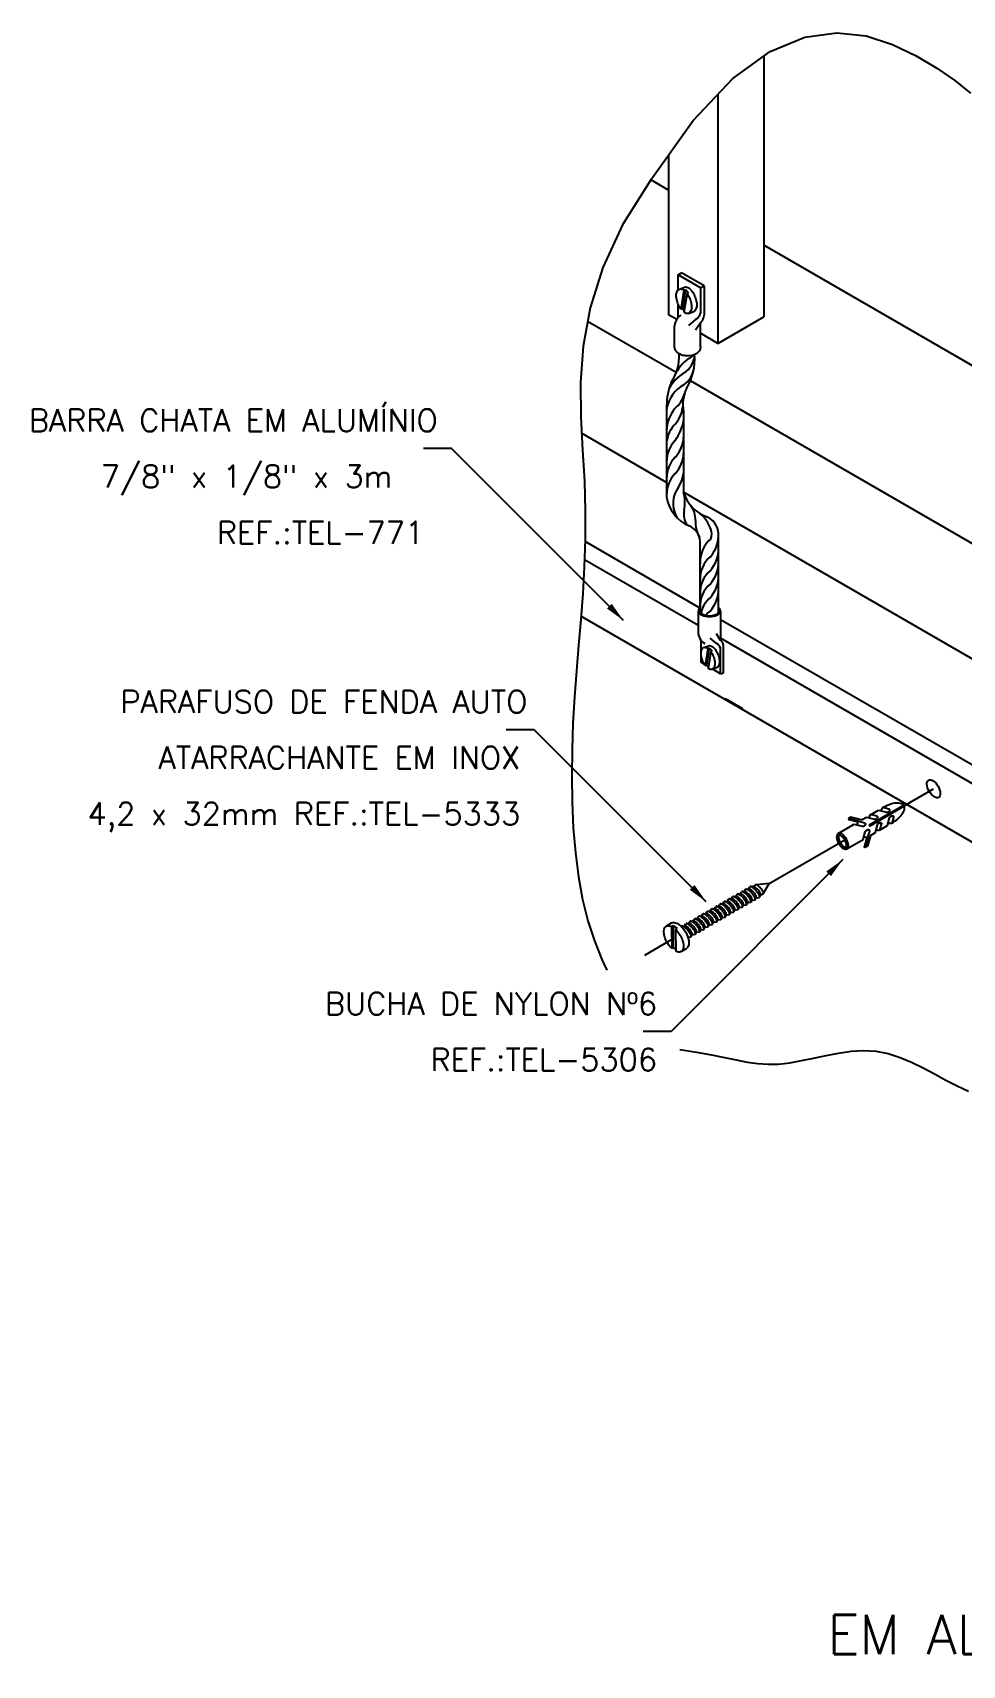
# Model space of a CAD drawing. Header units: millimetres. Extents: x -6154 to -6131.7, y -4429.1 to -4414.6.
# Drawn here: x -6153.97 to -6145.66, y -4429.13 to -4414.55 of the extents above; entities that cross this region are included whole.
import ezdxf
from ezdxf.enums import TextEntityAlignment as Align

# ---------------------------------------------------------------- set-up
doc = ezdxf.new("R2010")
doc.units = ezdxf.units.MM
doc.header["$LTSCALE"] = 10
doc.linetypes.add('DASHDOT', pattern=[1, 0.5, -0.25, 0, -0.25])
doc.layers.add('Termotécnica', color=7, linetype='Continuous')
doc.styles.add('r140', font='romans.shx')
doc.styles.add('r80', font='romans.shx')

msp = doc.modelspace()

# ---------------------------------------------------------------- linework, layer by layer
at = {"layer": 'Termotécnica', "color": 2}
for p, q in [((-6147.437, -4414.759), (-6147.437, -4417.088)), ((-6147.847, -4415.101), (-6147.847, -4417.325)), ((-6148.288, -4415.643), (-6148.288, -4417.07)), ((-6148.288, -4415.958), (-6148.447, -4415.866)), ((-6143.586, -4418.672), (-6147.437, -4416.449)), ((-6148.192, -4416.84), (-6148.146, -4416.822)), ((-6148.151, -4416.85), (-6148.179, -4417.019)), ((-6148.138, -4416.845), (-6148.165, -4417.014)), ((-6148.151, -4416.85), (-6148.138, -4416.845)), ((-6148.123, -4416.878), (-6148.151, -4417.047)), ((-6148.138, -4416.845), (-6148.11, -4416.873)), ((-6148.123, -4416.878), (-6148.11, -4416.873)), ((-6148.215, -4417.112), (-6148.288, -4417.07)), ((-6148.179, -4417.019), (-6148.165, -4417.014)), ((-6148.165, -4417.014), (-6148.148, -4417.031)), ((-6148.11, -4417.057), (-6148.063, -4417.039)), ((-6147.847, -4417.325), (-6147.437, -4417.088)), ((-6148.221, -4417.586), (-6149.011, -4417.13)), ((-6148.235, -4417.358), (-6148.235, -4417.168)), ((-6148.002, -4417.355), (-6148.002, -4417.148)), ((-6147.847, -4417.325), (-6148.002, -4417.235)), ((-6143.519, -4420.301), (-6148.093, -4417.66)), ((-6148.306, -4417.881), (-6148.306, -4418.694)), ((-6148.154, -4417.933), (-6148.154, -4418.654)), ((-6148.306, -4418.566), (-6149.065, -4418.128)), ((-6150.227, -4418.263), (-6150.477, -4418.263)), ((-6148.691, -4419.799), (-6150.227, -4418.263)), ((-6143.604, -4421.281), (-6148.154, -4418.654)), ((-6148.011, -4419.685), (-6149.034, -4419.095)), ((-6148.005, -4419.725), (-6148.005, -4419.094)), ((-6147.842, -4419.725), (-6147.842, -4419.054)), ((-6148.026, -4419.841), (-6149.039, -4419.257)), ((-6148.023, -4419.715), (-6148.023, -4419.899)), ((-6147.824, -4419.715), (-6147.824, -4419.976)), ((-6145.054, -4422.081), (-6149.073, -4419.76)), ((-6145.054, -4421.392), (-6147.824, -4419.793)), ((-6147.974, -4420.04), (-6147.932, -4420.024)), ((-6145.054, -4421.558), (-6147.824, -4419.958)), ((-6147.937, -4420.049), (-6147.961, -4420.201)), ((-6147.925, -4420.044), (-6147.949, -4420.197)), ((-6147.937, -4420.049), (-6147.925, -4420.044)), ((-6147.912, -4420.074), (-6147.936, -4420.227)), ((-6147.925, -4420.044), (-6147.9, -4420.07)), ((-6147.912, -4420.074), (-6147.9, -4420.07)), ((-6147.961, -4420.201), (-6147.949, -4420.197)), ((-6147.949, -4420.197), (-6147.934, -4420.212)), ((-6147.899, -4420.235), (-6147.858, -4420.22)), ((-6147.823, -4420.275), (-6147.797, -4420.268)), ((-6147.624, -4420.589), (-6147.779, -4420.499)), ((-6149.488, -4420.775), (-6149.738, -4420.775)), ((-6147.952, -4422.31), (-6149.488, -4420.775)), ((-6146.189, -4421.451), (-6146.496, -4421.628)), ((-6146.185, -4421.458), (-6146.492, -4421.635)), ((-6146.364, -4421.47), (-6146.32, -4421.482)), ((-6146.774, -4421.702), (-6146.629, -4421.618)), ((-6146.66, -4421.554), (-6146.682, -4421.567)), ((-6146.58, -4421.594), (-6146.682, -4421.567)), ((-6146.596, -4421.599), (-6146.673, -4421.578)), ((-6146.564, -4421.58), (-6146.66, -4421.554)), ((-6146.629, -4421.618), (-6146.56, -4421.636)), ((-6146.58, -4421.594), (-6146.535, -4421.606)), ((-6146.564, -4421.58), (-6146.52, -4421.555)), ((-6146.52, -4421.555), (-6146.45, -4421.574)), ((-6146.492, -4421.635), (-6146.496, -4421.628)), ((-6146.485, -4421.534), (-6146.413, -4421.493)), ((-6146.472, -4421.532), (-6146.428, -4421.544)), ((-6146.441, -4421.693), (-6146.422, -4421.623)), ((-6146.413, -4421.493), (-6146.343, -4421.512)), ((-6146.405, -4421.672), (-6146.333, -4421.631)), ((-6146.397, -4421.663), (-6146.385, -4421.618)), ((-6146.333, -4421.631), (-6146.314, -4421.561)), ((-6146.289, -4421.6), (-6146.277, -4421.556)), ((-6146.695, -4421.839), (-6146.549, -4421.755)), ((-6146.549, -4421.755), (-6146.531, -4421.687)), ((-6146.517, -4421.736), (-6146.537, -4421.814)), ((-6146.504, -4421.725), (-6146.532, -4421.827)), ((-6146.484, -4421.718), (-6146.51, -4421.815)), ((-6146.504, -4421.725), (-6146.492, -4421.68)), ((-6146.484, -4421.718), (-6146.441, -4421.693)), ((-6146.51, -4421.815), (-6146.532, -4421.827)), ((-6146.731, -4421.934), (-6148.266, -4423.47)), ((-6147.631, -4422.219), (-6147.613, -4422.219)), ((-6147.613, -4422.219), (-6147.6, -4422.199)), ((-6147.593, -4422.197), (-6147.574, -4422.197)), ((-6147.574, -4422.197), (-6147.561, -4422.177)), ((-6147.535, -4422.174), (-6147.553, -4422.176)), ((-6147.528, -4422.174), (-6147.514, -4422.159)), ((-6147.389, -4422.148), (-6147.503, -4422.16)), ((-6147.44, -4422.234), (-6147.389, -4422.148)), ((-6147.88, -4422.373), (-6147.867, -4422.353)), ((-6147.86, -4422.352), (-6147.842, -4422.351)), ((-6147.842, -4422.351), (-6147.829, -4422.331)), ((-6147.822, -4422.33), (-6147.803, -4422.329)), ((-6147.803, -4422.329), (-6147.791, -4422.309)), ((-6147.784, -4422.308), (-6147.765, -4422.307)), ((-6147.765, -4422.307), (-6147.752, -4422.287)), ((-6147.746, -4422.286), (-6147.727, -4422.285)), ((-6147.727, -4422.285), (-6147.714, -4422.265)), ((-6147.708, -4422.264), (-6147.689, -4422.263)), ((-6147.689, -4422.263), (-6147.676, -4422.243)), ((-6147.669, -4422.241), (-6147.651, -4422.241)), ((-6147.666, -4422.376), (-6147.658, -4422.362)), ((-6147.658, -4422.362), (-6147.63, -4422.359)), ((-6147.651, -4422.241), (-6147.638, -4422.221)), ((-6147.627, -4422.354), (-6147.62, -4422.34)), ((-6147.62, -4422.34), (-6147.591, -4422.337)), ((-6147.589, -4422.332), (-6147.581, -4422.318)), ((-6147.581, -4422.318), (-6147.553, -4422.315)), ((-6147.551, -4422.31), (-6147.543, -4422.296)), ((-6147.543, -4422.296), (-6147.515, -4422.293)), ((-6147.513, -4422.288), (-6147.505, -4422.274)), ((-6147.505, -4422.274), (-6147.477, -4422.271)), ((-6147.475, -4422.267), (-6147.466, -4422.251)), ((-6147.464, -4422.248), (-6147.442, -4422.239)), ((-6148.309, -4422.529), (-6148.261, -4422.5)), ((-6148.147, -4422.528), (-6148.134, -4422.507)), ((-6148.128, -4422.506), (-6148.109, -4422.506)), ((-6148.109, -4422.506), (-6148.096, -4422.485)), ((-6148.089, -4422.484), (-6148.071, -4422.484)), ((-6148.071, -4422.484), (-6148.058, -4422.463)), ((-6148.051, -4422.462), (-6148.033, -4422.462)), ((-6148.033, -4422.462), (-6148.02, -4422.441)), ((-6148.013, -4422.44), (-6147.994, -4422.439)), ((-6147.994, -4422.439), (-6147.981, -4422.419)), ((-6147.975, -4422.418), (-6147.956, -4422.417)), ((-6147.956, -4422.417), (-6147.943, -4422.397)), ((-6147.937, -4422.396), (-6147.918, -4422.395)), ((-6147.918, -4422.395), (-6147.905, -4422.375)), ((-6147.898, -4422.374), (-6147.88, -4422.373)), ((-6147.895, -4422.509), (-6147.887, -4422.494)), ((-6147.887, -4422.494), (-6147.859, -4422.491)), ((-6147.857, -4422.487), (-6147.849, -4422.472)), ((-6147.849, -4422.472), (-6147.82, -4422.469)), ((-6147.818, -4422.465), (-6147.811, -4422.45)), ((-6147.811, -4422.45), (-6147.782, -4422.447)), ((-6147.78, -4422.442), (-6147.772, -4422.428)), ((-6147.772, -4422.428), (-6147.744, -4422.425)), ((-6147.742, -4422.42), (-6147.734, -4422.406)), ((-6147.734, -4422.406), (-6147.706, -4422.403)), ((-6147.704, -4422.398), (-6147.696, -4422.384)), ((-6147.696, -4422.384), (-6147.668, -4422.381)), ((-6148.262, -4422.532), (-6148.248, -4422.523)), ((-6148.262, -4422.532), (-6148.26, -4422.727)), ((-6148.248, -4422.523), (-6148.211, -4422.55)), ((-6148.248, -4422.523), (-6148.246, -4422.719)), ((-6148.225, -4422.558), (-6148.211, -4422.55)), ((-6148.225, -4422.558), (-6148.223, -4422.753)), ((-6148.166, -4422.528), (-6148.147, -4422.528)), ((-6148.116, -4422.627), (-6148.088, -4422.623)), ((-6148.086, -4422.619), (-6148.078, -4422.605)), ((-6148.078, -4422.605), (-6148.05, -4422.601)), ((-6148.047, -4422.597), (-6148.04, -4422.583)), ((-6148.04, -4422.583), (-6148.011, -4422.579)), ((-6148.009, -4422.575), (-6148.001, -4422.561)), ((-6148.001, -4422.561), (-6147.973, -4422.557)), ((-6147.971, -4422.553), (-6147.963, -4422.538)), ((-6147.963, -4422.538), (-6147.935, -4422.535)), ((-6147.933, -4422.531), (-6147.925, -4422.516)), ((-6147.925, -4422.516), (-6147.897, -4422.513)), ((-6148.26, -4422.727), (-6148.246, -4422.719)), ((-6148.246, -4422.719), (-6148.223, -4422.735)), ((-6148.176, -4422.756), (-6148.127, -4422.728)), ((-6148.266, -4423.47), (-6148.516, -4423.47))]:
    msp.add_line(p, q, dxfattribs=at)
at = {"layer": 'Termotécnica', "color": 2, "ltscale": 1.6}
for p, q in [((-6148.204, -4416.712), (-6148.173, -4416.694)), ((-6148.204, -4416.848), (-6148.204, -4416.712)), ((-6148.002, -4416.829), (-6148.204, -4416.712)), ((-6147.971, -4416.811), (-6148.173, -4416.694)), ((-6148.002, -4416.829), (-6147.971, -4416.811)), ((-6147.971, -4416.811), (-6147.971, -4417.074)), ((-6148.204, -4417.098), (-6148.204, -4416.971)), ((-6148.002, -4416.829), (-6148.002, -4417.056)), ((-6148.049, -4417.112), (-6148.11, -4417.166)), ((-6148.001, -4417.14), (-6148.047, -4417.208)), ((-6147.996, -4420.175), (-6147.996, -4419.98)), ((-6147.863, -4420.002), (-6147.916, -4419.956)), ((-6147.823, -4419.978), (-6147.861, -4419.919)), ((-6147.97, -4420.19), (-6147.996, -4420.175)), ((-6147.823, -4420.275), (-6147.823, -4420.05)), ((-6147.797, -4420.268), (-6147.797, -4420.035)), ((-6147.823, -4420.275), (-6147.899, -4420.231))]:
    msp.add_line(p, q, dxfattribs=at)
at = {"layer": 'Termotécnica', "color": 1, "linetype": 'DASHDOT', "ltscale": 2}
for p, q in [((-6146.494, -4421.632), (-6145.921, -4421.301)), ((-6147.389, -4422.148), (-6146.714, -4421.759)), ((-6148.499, -4422.786), (-6148.24, -4422.637))]:
    msp.add_line(p, q, dxfattribs=at)
at = {"layer": 'Termotécnica', "color": 1}
for points in [[(-6148.447, -4415.866), (-6148.07, -4415.336), (-6147.715, -4414.961), (-6147.382, -4414.72), (-6147.072, -4414.59), (-6146.786, -4414.551), (-6146.524, -4414.58), (-6146.287, -4414.656), (-6146.076, -4414.758), (-6145.891, -4414.867), (-6145.73, -4414.979), (-6145.59, -4415.092)], [(-6148.447, -4415.866), (-6148.699, -4416.267), (-6148.876, -4416.647), (-6148.989, -4417.008), (-6149.051, -4417.35), (-6149.075, -4417.675), (-6149.073, -4417.984), (-6149.057, -4418.277), (-6149.04, -4418.556), (-6149.032, -4418.821), (-6149.033, -4419.075), (-6149.041, -4419.32), (-6149.055, -4419.558), (-6149.073, -4419.79), (-6149.092, -4420.02), (-6149.111, -4420.25), (-6149.128, -4420.481), (-6149.142, -4420.716), (-6149.15, -4420.952), (-6149.153, -4421.188), (-6149.15, -4421.422), (-6149.14, -4421.651), (-6149.121, -4421.873), (-6149.093, -4422.087), (-6149.056, -4422.29), (-6149.008, -4422.481), (-6148.951, -4422.659), (-6148.885, -4422.826), (-6148.841, -4422.92)], [(-6148.188, -4423.631), (-6148.038, -4423.653), (-6147.905, -4423.677), (-6147.788, -4423.701), (-6147.683, -4423.723), (-6147.585, -4423.742), (-6147.492, -4423.755), (-6147.4, -4423.762), (-6147.306, -4423.76), (-6147.206, -4423.748), (-6147.101, -4423.729), (-6146.993, -4423.706), (-6146.882, -4423.682), (-6146.77, -4423.661), (-6146.657, -4423.645), (-6146.545, -4423.639), (-6146.434, -4423.645), (-6146.327, -4423.666), (-6146.221, -4423.7), (-6146.118, -4423.743), (-6146.015, -4423.793), (-6145.914, -4423.847), (-6145.812, -4423.902), (-6145.711, -4423.955), (-6145.608, -4424.003)]]:
    msp.add_lwpolyline(points, dxfattribs=at)
at = {"layer": 'Termotécnica', "color": 2}
for points in [[(-6148.146, -4416.822, -0.174705), (-6148.125, -4416.822, -0.104203), (-6148.096, -4416.84, -0.064948), (-6148.072, -4416.868, -0.051099), (-6148.051, -4416.91, -0.051099), (-6148.038, -4416.956, -0.064948), (-6148.037, -4416.993, -0.104203), (-6148.048, -4417.026, -0.174705), (-6148.063, -4417.039, -0.174705)], [(-6148.179, -4417.019, -0.016409), (-6148.184, -4417.011, -0.051099), (-6148.205, -4416.969, -0.051099), (-6148.217, -4416.924, -0.064948), (-6148.219, -4416.886, -0.104203), (-6148.208, -4416.854, -0.174705), (-6148.192, -4416.84, -0.174705), (-6148.171, -4416.84, -0.06738), (-6148.151, -4416.85, -0.064948)], [(-6148.123, -4416.878, -0.016409), (-6148.118, -4416.886, -0.051099), (-6148.097, -4416.928, -0.051099), (-6148.085, -4416.973, -0.064948), (-6148.083, -4417.011, -0.104203), (-6148.094, -4417.043, -0.174705), (-6148.11, -4417.057, -0.174705)], [(-6148.11, -4417.057, -0.174705), (-6148.131, -4417.057, -0.06738), (-6148.151, -4417.047, -0.064948)], [(-6147.932, -4420.024, -0.174705), (-6147.913, -4420.024, -0.104203), (-6147.887, -4420.04, -0.064948), (-6147.865, -4420.066, -0.051099), (-6147.846, -4420.103, -0.051099), (-6147.835, -4420.144, -0.064948), (-6147.834, -4420.178, -0.104203), (-6147.843, -4420.207, -0.174705), (-6147.858, -4420.22, -0.174705)], [(-6147.961, -4420.201, -0.016409), (-6147.966, -4420.194, -0.051099), (-6147.985, -4420.157, -0.051099), (-6147.996, -4420.116, -0.064948), (-6147.997, -4420.082, -0.104203), (-6147.988, -4420.053, -0.174705), (-6147.974, -4420.04, -0.174705), (-6147.955, -4420.04, -0.06738), (-6147.937, -4420.049, -0.064948)], [(-6147.912, -4420.074, -0.016409), (-6147.907, -4420.081, -0.051099), (-6147.888, -4420.119, -0.051099), (-6147.877, -4420.16, -0.064948), (-6147.876, -4420.194, -0.104203), (-6147.885, -4420.223, -0.174705), (-6147.899, -4420.235, -0.174705)], [(-6147.899, -4420.235, -0.174705), (-6147.918, -4420.236, -0.06738), (-6147.936, -4420.227, -0.064948)], [(-6146.377, -4421.472, 0.174705), (-6146.386, -4421.483, 0.074458), (-6146.39, -4421.5, 0.064948)], [(-6146.189, -4421.451, 0.153617), (-6146.209, -4421.436, 0.102796), (-6146.258, -4421.43, 0.062165), (-6146.31, -4421.441, 0.048405), (-6146.373, -4421.47, 0.005298), (-6146.379, -4421.474, 0.062165)], [(-6146.363, -4421.47, 0.174705), (-6146.377, -4421.472, 0.174705)], [(-6146.364, -4421.47, 0.021127), (-6146.366, -4421.469, 0.170198)], [(-6146.299, -4421.611, 0.005298), (-6146.293, -4421.608, 0.048405), (-6146.237, -4421.568, 0.062165), (-6146.202, -4421.528, 0.102796), (-6146.182, -4421.483, 0.153617), (-6146.185, -4421.458, 0.181773)], [(-6146.596, -4421.599, 0.122515), (-6146.601, -4421.607, 0.074458), (-6146.605, -4421.624, 0.064948)], [(-6146.485, -4421.534, 0.174705), (-6146.494, -4421.545, 0.074458), (-6146.497, -4421.562, 0.064948)], [(-6146.47, -4421.532, 0.174705), (-6146.485, -4421.534, 0.174705)], [(-6146.472, -4421.532, 0.021127), (-6146.473, -4421.532, 0.170198)], [(-6146.297, -4421.61, -0.174705), (-6146.312, -4421.613, -0.074458), (-6146.328, -4421.607, -0.064948)], [(-6146.289, -4421.602, -0.138405), (-6146.297, -4421.61, -0.174705)], [(-6146.289, -4421.6, -0.021127), (-6146.289, -4421.602, -0.170198)], [(-6146.517, -4421.736, -0.122515), (-6146.527, -4421.737, -0.074458), (-6146.543, -4421.732, -0.064948)], [(-6146.405, -4421.672, -0.174705), (-6146.419, -4421.675, -0.074458), (-6146.435, -4421.669, -0.064948)], [(-6146.396, -4421.661, -0.174705), (-6146.405, -4421.672, -0.174705)], [(-6146.397, -4421.663, -0.021127), (-6146.397, -4421.664, -0.170198)], [(-6148.261, -4422.5, -0.174705), (-6148.237, -4422.496, -0.104203), (-6148.201, -4422.51, -0.064948), (-6148.169, -4422.537, -0.051099), (-6148.137, -4422.58, -0.051099), (-6148.115, -4422.629, -0.064948), (-6148.106, -4422.671, -0.104203), (-6148.112, -4422.71, -0.174705), (-6148.127, -4422.728, -0.174705)], [(-6148.26, -4422.727, -0.016409), (-6148.268, -4422.719, -0.051099), (-6148.299, -4422.676, -0.051099), (-6148.322, -4422.627, -0.064948), (-6148.33, -4422.586, -0.104203), (-6148.325, -4422.547, -0.174705), (-6148.309, -4422.529, -0.174705), (-6148.286, -4422.524, -0.06738), (-6148.262, -4422.532, -0.064948)], [(-6148.225, -4422.558, -0.016409), (-6148.217, -4422.566, -0.051099), (-6148.186, -4422.609, -0.051099), (-6148.163, -4422.658, -0.064948), (-6148.155, -4422.699, -0.104203), (-6148.16, -4422.738, -0.174705), (-6148.176, -4422.756, -0.174705)], [(-6148.176, -4422.756, -0.174705), (-6148.199, -4422.761, -0.06738), (-6148.223, -4422.753, -0.064948)]]:
    msp.add_lwpolyline(points, format="xyb", dxfattribs=at)
for points in [[(-6146.345, -4421.512), (-6146.343, -4421.512), (-6146.342, -4421.512), (-6146.34, -4421.512), (-6146.339, -4421.512), (-6146.338, -4421.512), (-6146.336, -4421.512), (-6146.336, -4421.512), (-6146.335, -4421.512), (-6146.334, -4421.512), (-6146.333, -4421.511), (-6146.332, -4421.511), (-6146.332, -4421.511), (-6146.331, -4421.511), (-6146.331, -4421.511), (-6146.33, -4421.511), (-6146.329, -4421.51), (-6146.329, -4421.51), (-6146.328, -4421.51), (-6146.328, -4421.51), (-6146.327, -4421.509), (-6146.326, -4421.509), (-6146.326, -4421.509), (-6146.325, -4421.508), (-6146.324, -4421.508), (-6146.324, -4421.508), (-6146.323, -4421.507), (-6146.323, -4421.507), (-6146.322, -4421.506), (-6146.321, -4421.506), (-6146.321, -4421.505), (-6146.32, -4421.505), (-6146.32, -4421.504), (-6146.319, -4421.504), (-6146.318, -4421.504), (-6146.318, -4421.503), (-6146.317, -4421.503), (-6146.317, -4421.502), (-6146.316, -4421.502), (-6146.316, -4421.501), (-6146.315, -4421.501), (-6146.315, -4421.5), (-6146.315, -4421.5), (-6146.314, -4421.499), (-6146.314, -4421.499), (-6146.314, -4421.498), (-6146.313, -4421.498), (-6146.313, -4421.497), (-6146.313, -4421.497), (-6146.313, -4421.496), (-6146.312, -4421.496), (-6146.312, -4421.496), (-6146.312, -4421.495), (-6146.312, -4421.495), (-6146.312, -4421.494), (-6146.312, -4421.494), (-6146.312, -4421.493), (-6146.312, -4421.493), (-6146.312, -4421.492), (-6146.313, -4421.492), (-6146.313, -4421.492), (-6146.313, -4421.491), (-6146.313, -4421.491), (-6146.313, -4421.49), (-6146.314, -4421.489), (-6146.314, -4421.489), (-6146.314, -4421.488), (-6146.315, -4421.487), (-6146.315, -4421.486), (-6146.316, -4421.485), (-6146.317, -4421.484), (-6146.318, -4421.483), (-6146.32, -4421.482)], [(-6146.682, -4421.567), (-6146.682, -4421.571), (-6146.678, -4421.575), (-6146.673, -4421.578)], [(-6146.56, -4421.636), (-6146.559, -4421.636), (-6146.557, -4421.636), (-6146.555, -4421.636), (-6146.554, -4421.636), (-6146.553, -4421.636), (-6146.552, -4421.636), (-6146.551, -4421.636), (-6146.55, -4421.636), (-6146.549, -4421.636), (-6146.548, -4421.636), (-6146.548, -4421.636), (-6146.547, -4421.635), (-6146.546, -4421.635), (-6146.546, -4421.635), (-6146.545, -4421.635), (-6146.545, -4421.635), (-6146.544, -4421.634), (-6146.543, -4421.634), (-6146.543, -4421.634), (-6146.542, -4421.634), (-6146.542, -4421.633), (-6146.541, -4421.633), (-6146.54, -4421.633), (-6146.54, -4421.632), (-6146.539, -4421.632), (-6146.538, -4421.631), (-6146.538, -4421.631), (-6146.537, -4421.631), (-6146.536, -4421.63), (-6146.536, -4421.63), (-6146.535, -4421.629), (-6146.535, -4421.629), (-6146.534, -4421.628), (-6146.534, -4421.628), (-6146.533, -4421.627), (-6146.533, -4421.627), (-6146.532, -4421.626), (-6146.532, -4421.626), (-6146.531, -4421.626), (-6146.531, -4421.625), (-6146.53, -4421.625), (-6146.53, -4421.624), (-6146.529, -4421.624), (-6146.529, -4421.623), (-6146.529, -4421.623), (-6146.528, -4421.622), (-6146.528, -4421.622), (-6146.528, -4421.621), (-6146.528, -4421.621), (-6146.528, -4421.62), (-6146.528, -4421.62), (-6146.527, -4421.619), (-6146.527, -4421.619), (-6146.527, -4421.618), (-6146.527, -4421.618), (-6146.527, -4421.618), (-6146.528, -4421.617), (-6146.528, -4421.617), (-6146.528, -4421.616), (-6146.528, -4421.616), (-6146.528, -4421.615), (-6146.528, -4421.615), (-6146.528, -4421.614), (-6146.529, -4421.614), (-6146.529, -4421.613), (-6146.529, -4421.612), (-6146.53, -4421.611), (-6146.531, -4421.61), (-6146.531, -4421.61), (-6146.532, -4421.608), (-6146.534, -4421.607), (-6146.535, -4421.606)], [(-6146.453, -4421.574), (-6146.451, -4421.574), (-6146.449, -4421.574), (-6146.448, -4421.574), (-6146.446, -4421.574), (-6146.445, -4421.574), (-6146.444, -4421.574), (-6146.443, -4421.574), (-6146.442, -4421.574), (-6146.441, -4421.574), (-6146.441, -4421.574), (-6146.44, -4421.573), (-6146.439, -4421.573), (-6146.439, -4421.573), (-6146.438, -4421.573), (-6146.438, -4421.573), (-6146.437, -4421.573), (-6146.436, -4421.572), (-6146.436, -4421.572), (-6146.435, -4421.572), (-6146.435, -4421.572), (-6146.434, -4421.571), (-6146.433, -4421.571), (-6146.433, -4421.571), (-6146.432, -4421.57), (-6146.431, -4421.57), (-6146.431, -4421.569), (-6146.43, -4421.569), (-6146.43, -4421.568), (-6146.429, -4421.568), (-6146.428, -4421.568), (-6146.428, -4421.567), (-6146.427, -4421.567), (-6146.427, -4421.566), (-6146.426, -4421.566), (-6146.425, -4421.565), (-6146.425, -4421.565), (-6146.424, -4421.564), (-6146.424, -4421.564), (-6146.423, -4421.563), (-6146.423, -4421.563), (-6146.423, -4421.562), (-6146.422, -4421.562), (-6146.422, -4421.561), (-6146.421, -4421.561), (-6146.421, -4421.561), (-6146.421, -4421.56), (-6146.421, -4421.56), (-6146.42, -4421.559), (-6146.42, -4421.559), (-6146.42, -4421.558), (-6146.42, -4421.558), (-6146.42, -4421.557), (-6146.42, -4421.557), (-6146.42, -4421.556), (-6146.42, -4421.556), (-6146.42, -4421.555), (-6146.42, -4421.555), (-6146.42, -4421.555), (-6146.42, -4421.554), (-6146.42, -4421.554), (-6146.42, -4421.553), (-6146.421, -4421.553), (-6146.421, -4421.552), (-6146.421, -4421.552), (-6146.421, -4421.551), (-6146.422, -4421.55), (-6146.422, -4421.549), (-6146.423, -4421.548), (-6146.424, -4421.547), (-6146.425, -4421.546), (-6146.426, -4421.545), (-6146.428, -4421.544)], [(-6146.423, -4421.625), (-6146.422, -4421.623), (-6146.422, -4421.622), (-6146.421, -4421.62), (-6146.42, -4421.619), (-6146.42, -4421.618), (-6146.419, -4421.617), (-6146.418, -4421.617), (-6146.418, -4421.616), (-6146.417, -4421.615), (-6146.417, -4421.615), (-6146.416, -4421.614), (-6146.416, -4421.614), (-6146.416, -4421.613), (-6146.415, -4421.613), (-6146.415, -4421.612), (-6146.414, -4421.612), (-6146.414, -4421.612), (-6146.413, -4421.611), (-6146.413, -4421.611), (-6146.412, -4421.61), (-6146.412, -4421.61), (-6146.411, -4421.61), (-6146.41, -4421.609), (-6146.41, -4421.609), (-6146.409, -4421.608), (-6146.408, -4421.608), (-6146.408, -4421.608), (-6146.407, -4421.608), (-6146.406, -4421.607), (-6146.406, -4421.607), (-6146.405, -4421.607), (-6146.404, -4421.606), (-6146.403, -4421.606), (-6146.403, -4421.606), (-6146.402, -4421.606), (-6146.401, -4421.605), (-6146.401, -4421.605), (-6146.4, -4421.605), (-6146.4, -4421.605), (-6146.399, -4421.605), (-6146.398, -4421.605), (-6146.398, -4421.604), (-6146.397, -4421.604), (-6146.396, -4421.604), (-6146.396, -4421.604), (-6146.395, -4421.604), (-6146.395, -4421.604), (-6146.394, -4421.604), (-6146.394, -4421.604), (-6146.393, -4421.604), (-6146.393, -4421.605), (-6146.392, -4421.605), (-6146.392, -4421.605), (-6146.392, -4421.605), (-6146.391, -4421.605), (-6146.391, -4421.606), (-6146.39, -4421.606), (-6146.39, -4421.606), (-6146.39, -4421.607), (-6146.39, -4421.607), (-6146.389, -4421.607), (-6146.389, -4421.608), (-6146.388, -4421.608), (-6146.388, -4421.609), (-6146.388, -4421.609), (-6146.387, -4421.61), (-6146.387, -4421.611), (-6146.386, -4421.612), (-6146.386, -4421.613), (-6146.385, -4421.615), (-6146.385, -4421.616), (-6146.385, -4421.618)], [(-6146.316, -4421.563), (-6146.315, -4421.561), (-6146.314, -4421.56), (-6146.313, -4421.558), (-6146.313, -4421.557), (-6146.312, -4421.556), (-6146.311, -4421.555), (-6146.311, -4421.554), (-6146.31, -4421.554), (-6146.31, -4421.553), (-6146.309, -4421.553), (-6146.309, -4421.552), (-6146.308, -4421.552), (-6146.308, -4421.551), (-6146.308, -4421.551), (-6146.307, -4421.55), (-6146.307, -4421.55), (-6146.306, -4421.549), (-6146.306, -4421.549), (-6146.305, -4421.549), (-6146.305, -4421.548), (-6146.304, -4421.548), (-6146.303, -4421.547), (-6146.303, -4421.547), (-6146.302, -4421.547), (-6146.301, -4421.546), (-6146.301, -4421.546), (-6146.3, -4421.546), (-6146.299, -4421.545), (-6146.299, -4421.545), (-6146.298, -4421.545), (-6146.297, -4421.545), (-6146.297, -4421.544), (-6146.296, -4421.544), (-6146.295, -4421.544), (-6146.295, -4421.544), (-6146.294, -4421.543), (-6146.293, -4421.543), (-6146.293, -4421.543), (-6146.292, -4421.543), (-6146.291, -4421.543), (-6146.291, -4421.542), (-6146.29, -4421.542), (-6146.289, -4421.542), (-6146.289, -4421.542), (-6146.288, -4421.542), (-6146.288, -4421.542), (-6146.287, -4421.542), (-6146.287, -4421.542), (-6146.286, -4421.542), (-6146.286, -4421.542), (-6146.285, -4421.543), (-6146.285, -4421.543), (-6146.284, -4421.543), (-6146.284, -4421.543), (-6146.284, -4421.543), (-6146.283, -4421.544), (-6146.283, -4421.544), (-6146.283, -4421.544), (-6146.282, -4421.544), (-6146.282, -4421.545), (-6146.282, -4421.545), (-6146.281, -4421.546), (-6146.281, -4421.546), (-6146.281, -4421.547), (-6146.28, -4421.547), (-6146.28, -4421.548), (-6146.279, -4421.549), (-6146.279, -4421.55), (-6146.278, -4421.551), (-6146.278, -4421.552), (-6146.277, -4421.554), (-6146.277, -4421.556)], [(-6146.531, -4421.687), (-6146.53, -4421.685), (-6146.529, -4421.684), (-6146.528, -4421.683), (-6146.528, -4421.681), (-6146.527, -4421.68), (-6146.527, -4421.68), (-6146.526, -4421.679), (-6146.525, -4421.678), (-6146.525, -4421.677), (-6146.525, -4421.677), (-6146.524, -4421.676), (-6146.524, -4421.676), (-6146.523, -4421.675), (-6146.523, -4421.675), (-6146.522, -4421.675), (-6146.522, -4421.674), (-6146.521, -4421.674), (-6146.521, -4421.673), (-6146.52, -4421.673), (-6146.52, -4421.672), (-6146.519, -4421.672), (-6146.519, -4421.672), (-6146.518, -4421.671), (-6146.517, -4421.671), (-6146.517, -4421.671), (-6146.516, -4421.67), (-6146.515, -4421.67), (-6146.515, -4421.67), (-6146.514, -4421.669), (-6146.513, -4421.669), (-6146.512, -4421.669), (-6146.512, -4421.669), (-6146.511, -4421.668), (-6146.51, -4421.668), (-6146.51, -4421.668), (-6146.509, -4421.668), (-6146.508, -4421.667), (-6146.508, -4421.667), (-6146.507, -4421.667), (-6146.507, -4421.667), (-6146.506, -4421.667), (-6146.505, -4421.667), (-6146.505, -4421.666), (-6146.504, -4421.666), (-6146.503, -4421.666), (-6146.503, -4421.666), (-6146.502, -4421.666), (-6146.502, -4421.666), (-6146.501, -4421.667), (-6146.501, -4421.667), (-6146.5, -4421.667), (-6146.5, -4421.667), (-6146.5, -4421.667), (-6146.499, -4421.667), (-6146.499, -4421.668), (-6146.498, -4421.668), (-6146.498, -4421.668), (-6146.498, -4421.668), (-6146.497, -4421.669), (-6146.497, -4421.669), (-6146.497, -4421.669), (-6146.496, -4421.67), (-6146.496, -4421.67), (-6146.496, -4421.671), (-6146.495, -4421.672), (-6146.495, -4421.672), (-6146.494, -4421.673), (-6146.494, -4421.674), (-6146.493, -4421.675), (-6146.493, -4421.677), (-6146.493, -4421.678), (-6146.492, -4421.68)], [(-6146.532, -4421.827), (-6146.535, -4421.825), (-6146.537, -4421.82), (-6146.537, -4421.814)]]:
    msp.add_lwpolyline(points, dxfattribs=at)
for points in [[(-6146.774, -4421.702, 0.174705), (-6146.783, -4421.713, 0.104203), (-6146.787, -4421.736, 0.064948), (-6146.782, -4421.761, 0.051099), (-6146.769, -4421.79, 0.051099), (-6146.75, -4421.817, 0.064948), (-6146.731, -4421.833, 0.104203), (-6146.709, -4421.842, 0.174705), (-6146.695, -4421.839, 0.174705), (-6146.685, -4421.829, 0.104203), (-6146.682, -4421.805, 0.064948), (-6146.687, -4421.78, 0.051099), (-6146.7, -4421.751, 0.051099), (-6146.719, -4421.724, 0.064948), (-6146.738, -4421.708, 0.104203), (-6146.76, -4421.699, 0.174705)], [(-6146.766, -4421.715, 0.174705), (-6146.769, -4421.718, 0.104203), (-6146.771, -4421.735, 0.064948), (-6146.767, -4421.756, 0.051099), (-6146.755, -4421.782, 0.051099), (-6146.738, -4421.806, 0.064948), (-6146.722, -4421.82, 0.104203), (-6146.706, -4421.826, 0.174705), (-6146.703, -4421.826, 0.174705), (-6146.7, -4421.823, 0.104203), (-6146.698, -4421.806, 0.064948), (-6146.702, -4421.785, 0.051099), (-6146.714, -4421.759, 0.051099), (-6146.731, -4421.735, 0.064948), (-6146.747, -4421.721, 0.104203), (-6146.763, -4421.715, 0.174705)]]:
    msp.add_lwpolyline(points, format="xyb", close=True, dxfattribs=at)
at = {"layer": 'Termotécnica', "color": 1}
for points in [[(-6147.553, -4422.315, 0.24548), (-6147.551, -4422.309, 0.082009), (-6147.556, -4422.292, 0.04047), (-6147.566, -4422.276, 0.029714), (-6147.582, -4422.256, 0.029714), (-6147.601, -4422.237, 0.04047), (-6147.616, -4422.226, 0.082009), (-6147.632, -4422.219, 0.24548), (-6147.638, -4422.221, 0.24548)], [(-6147.543, -4422.296, 0.24548), (-6147.542, -4422.291, 0.082009), (-6147.546, -4422.278, 0.04047), (-6147.554, -4422.264, 0.029714), (-6147.567, -4422.248, 0.029714), (-6147.582, -4422.233, 0.04047), (-6147.595, -4422.223, 0.082009), (-6147.608, -4422.218, 0.24548), (-6147.613, -4422.219, 0.24548)], [(-6147.515, -4422.293, 0.24548), (-6147.513, -4422.287, 0.082009), (-6147.518, -4422.27, 0.04047), (-6147.528, -4422.254, 0.029714), (-6147.544, -4422.234, 0.029714), (-6147.562, -4422.215, 0.04047), (-6147.578, -4422.204, 0.082009), (-6147.594, -4422.197, 0.24548), (-6147.6, -4422.199, 0.24548)], [(-6147.505, -4422.274, 0.24548), (-6147.503, -4422.269, 0.082009), (-6147.507, -4422.256, 0.04047), (-6147.515, -4422.242, 0.029714), (-6147.529, -4422.226, 0.029714), (-6147.544, -4422.211, 0.04047), (-6147.556, -4422.201, 0.082009), (-6147.57, -4422.196, 0.24548), (-6147.574, -4422.197, 0.24548)], [(-6147.477, -4422.271, 0.24548), (-6147.475, -4422.265, 0.082009), (-6147.48, -4422.248, 0.04047), (-6147.489, -4422.232, 0.029714), (-6147.506, -4422.211, 0.029714), (-6147.524, -4422.193, 0.04047), (-6147.539, -4422.182, 0.082009), (-6147.556, -4422.175, 0.24548), (-6147.561, -4422.177, 0.24548)], [(-6147.466, -4422.251, 0.24548), (-6147.464, -4422.247, 0.082009), (-6147.468, -4422.233, 0.04047), (-6147.476, -4422.22, 0.029714), (-6147.489, -4422.203, 0.029714), (-6147.505, -4422.188, 0.04047), (-6147.517, -4422.179, 0.082009), (-6147.53, -4422.173, 0.24548), (-6147.535, -4422.174, 0.24548)], [(-6147.442, -4422.239, 0.24548), (-6147.44, -4422.235, 0.082009), (-6147.444, -4422.22, 0.04047), (-6147.453, -4422.206, 0.029714), (-6147.466, -4422.189, 0.029714), (-6147.482, -4422.173, 0.04047), (-6147.495, -4422.163, 0.082009), (-6147.509, -4422.158, 0.24548), (-6147.514, -4422.159, 0.24548)], [(-6147.782, -4422.447, 0.24548), (-6147.78, -4422.441, 0.082009), (-6147.785, -4422.425, 0.04047), (-6147.795, -4422.408, 0.029714), (-6147.811, -4422.388, 0.029714), (-6147.83, -4422.37, 0.04047), (-6147.845, -4422.358, 0.082009), (-6147.861, -4422.351, 0.24548), (-6147.867, -4422.353, 0.24548)], [(-6147.772, -4422.428, 0.24548), (-6147.771, -4422.424, 0.082009), (-6147.775, -4422.41, 0.04047), (-6147.783, -4422.396, 0.029714), (-6147.796, -4422.38, 0.029714), (-6147.811, -4422.365, 0.04047), (-6147.824, -4422.356, 0.082009), (-6147.837, -4422.35, 0.24548), (-6147.842, -4422.351, 0.24548)], [(-6147.744, -4422.425, 0.24548), (-6147.742, -4422.419, 0.082009), (-6147.747, -4422.403, 0.04047), (-6147.757, -4422.386, 0.029714), (-6147.773, -4422.366, 0.029714), (-6147.791, -4422.347, 0.04047), (-6147.807, -4422.336, 0.082009), (-6147.823, -4422.329, 0.24548), (-6147.829, -4422.331, 0.24548)], [(-6147.734, -4422.406, 0.24548), (-6147.732, -4422.402, 0.082009), (-6147.737, -4422.388, 0.04047), (-6147.744, -4422.374, 0.029714), (-6147.758, -4422.358, 0.029714), (-6147.773, -4422.343, 0.04047), (-6147.786, -4422.333, 0.082009), (-6147.799, -4422.328, 0.24548), (-6147.803, -4422.329, 0.24548)], [(-6147.706, -4422.403, 0.24548), (-6147.704, -4422.397, 0.082009), (-6147.709, -4422.381, 0.04047), (-6147.718, -4422.364, 0.029714), (-6147.735, -4422.344, 0.029714), (-6147.753, -4422.325, 0.04047), (-6147.769, -4422.314, 0.082009), (-6147.785, -4422.307, 0.24548), (-6147.791, -4422.309, 0.24548)], [(-6147.696, -4422.384, 0.24548), (-6147.694, -4422.38, 0.082009), (-6147.698, -4422.366, 0.04047), (-6147.706, -4422.352, 0.029714), (-6147.72, -4422.336, 0.029714), (-6147.735, -4422.321, 0.04047), (-6147.747, -4422.311, 0.082009), (-6147.76, -4422.306, 0.24548), (-6147.765, -4422.307, 0.24548)], [(-6147.668, -4422.381, 0.24548), (-6147.666, -4422.375, 0.082009), (-6147.671, -4422.358, 0.04047), (-6147.68, -4422.342, 0.029714), (-6147.697, -4422.322, 0.029714), (-6147.715, -4422.303, 0.04047), (-6147.73, -4422.292, 0.082009), (-6147.746, -4422.285, 0.24548), (-6147.752, -4422.287, 0.24548)], [(-6147.658, -4422.362, 0.24548), (-6147.656, -4422.357, 0.082009), (-6147.66, -4422.344, 0.04047), (-6147.668, -4422.33, 0.029714), (-6147.681, -4422.314, 0.029714), (-6147.697, -4422.299, 0.04047), (-6147.709, -4422.289, 0.082009), (-6147.722, -4422.284, 0.24548), (-6147.727, -4422.285, 0.24548)], [(-6147.63, -4422.359, 0.24548), (-6147.627, -4422.353, 0.082009), (-6147.632, -4422.336, 0.04047), (-6147.642, -4422.32, 0.029714), (-6147.658, -4422.3, 0.029714), (-6147.677, -4422.281, 0.04047), (-6147.692, -4422.27, 0.082009), (-6147.708, -4422.263, 0.24548), (-6147.714, -4422.265, 0.24548)], [(-6147.62, -4422.34, 0.24548), (-6147.618, -4422.335, 0.082009), (-6147.622, -4422.322, 0.04047), (-6147.63, -4422.308, 0.029714), (-6147.643, -4422.292, 0.029714), (-6147.658, -4422.277, 0.04047), (-6147.671, -4422.267, 0.082009), (-6147.684, -4422.262, 0.24548), (-6147.689, -4422.263, 0.24548)], [(-6147.591, -4422.337, 0.24548), (-6147.589, -4422.331, 0.082009), (-6147.594, -4422.314, 0.04047), (-6147.604, -4422.298, 0.029714), (-6147.62, -4422.278, 0.029714), (-6147.639, -4422.259, 0.04047), (-6147.654, -4422.248, 0.082009), (-6147.67, -4422.241, 0.24548), (-6147.676, -4422.243, 0.24548)], [(-6147.581, -4422.318, 0.24548), (-6147.58, -4422.313, 0.082009), (-6147.584, -4422.3, 0.04047), (-6147.592, -4422.286, 0.029714), (-6147.605, -4422.27, 0.029714), (-6147.62, -4422.255, 0.04047), (-6147.633, -4422.245, 0.082009), (-6147.646, -4422.24, 0.24548), (-6147.651, -4422.241, 0.24548)], [(-6148.05, -4422.601, 0.24548), (-6148.047, -4422.596, 0.082009), (-6148.052, -4422.579, 0.04047), (-6148.062, -4422.562, 0.029714), (-6148.078, -4422.542, 0.029714), (-6148.097, -4422.524, 0.04047), (-6148.112, -4422.512, 0.082009), (-6148.128, -4422.506, 0.24548), (-6148.134, -4422.507, 0.24548)], [(-6148.04, -4422.583, 0.24548), (-6148.038, -4422.578, 0.082009), (-6148.042, -4422.564, 0.04047), (-6148.05, -4422.551, 0.029714), (-6148.063, -4422.534, 0.029714), (-6148.078, -4422.519, 0.04047), (-6148.091, -4422.51, 0.082009), (-6148.104, -4422.504, 0.24548), (-6148.109, -4422.506, 0.24548)], [(-6148.011, -4422.579, 0.24548), (-6148.009, -4422.574, 0.082009), (-6148.014, -4422.557, 0.04047), (-6148.024, -4422.54, 0.029714), (-6148.04, -4422.52, 0.029714), (-6148.059, -4422.502, 0.04047), (-6148.074, -4422.49, 0.082009), (-6148.09, -4422.484, 0.24548), (-6148.096, -4422.485, 0.24548)], [(-6148.001, -4422.561, 0.24548), (-6148, -4422.556, 0.082009), (-6148.004, -4422.542, 0.04047), (-6148.012, -4422.529, 0.029714), (-6148.025, -4422.512, 0.029714), (-6148.04, -4422.497, 0.04047), (-6148.053, -4422.488, 0.082009), (-6148.066, -4422.482, 0.24548), (-6148.071, -4422.484, 0.24548)], [(-6147.973, -4422.557, 0.24548), (-6147.971, -4422.551, 0.082009), (-6147.976, -4422.535, 0.04047), (-6147.986, -4422.518, 0.029714), (-6148.002, -4422.498, 0.029714), (-6148.02, -4422.48, 0.04047), (-6148.036, -4422.468, 0.082009), (-6148.052, -4422.462, 0.24548), (-6148.058, -4422.463, 0.24548)], [(-6147.963, -4422.538, 0.24548), (-6147.962, -4422.534, 0.082009), (-6147.966, -4422.52, 0.04047), (-6147.974, -4422.507, 0.029714), (-6147.987, -4422.49, 0.029714), (-6148.002, -4422.475, 0.04047), (-6148.015, -4422.466, 0.082009), (-6148.028, -4422.46, 0.24548), (-6148.033, -4422.462, 0.24548)], [(-6147.935, -4422.535, 0.24548), (-6147.933, -4422.529, 0.082009), (-6147.938, -4422.513, 0.04047), (-6147.948, -4422.496, 0.029714), (-6147.964, -4422.476, 0.029714), (-6147.982, -4422.458, 0.04047), (-6147.998, -4422.446, 0.082009), (-6148.014, -4422.44, 0.24548), (-6148.02, -4422.441, 0.24548)], [(-6147.925, -4422.516, 0.24548), (-6147.923, -4422.512, 0.082009), (-6147.927, -4422.498, 0.04047), (-6147.935, -4422.485, 0.029714), (-6147.949, -4422.468, 0.029714), (-6147.964, -4422.453, 0.04047), (-6147.976, -4422.444, 0.082009), (-6147.99, -4422.438, 0.24548), (-6147.994, -4422.439, 0.24548)], [(-6147.897, -4422.513, 0.24548), (-6147.895, -4422.507, 0.082009), (-6147.9, -4422.491, 0.04047), (-6147.909, -4422.474, 0.029714), (-6147.926, -4422.454, 0.029714), (-6147.944, -4422.436, 0.04047), (-6147.959, -4422.424, 0.082009), (-6147.976, -4422.418, 0.24548), (-6147.981, -4422.419, 0.24548)], [(-6147.887, -4422.494, 0.24548), (-6147.885, -4422.49, 0.082009), (-6147.889, -4422.476, 0.04047), (-6147.897, -4422.463, 0.029714), (-6147.91, -4422.446, 0.029714), (-6147.926, -4422.431, 0.04047), (-6147.938, -4422.422, 0.082009), (-6147.951, -4422.416, 0.24548), (-6147.956, -4422.417, 0.24548)], [(-6147.859, -4422.491, 0.24548), (-6147.857, -4422.485, 0.082009), (-6147.861, -4422.469, 0.04047), (-6147.871, -4422.452, 0.029714), (-6147.887, -4422.432, 0.029714), (-6147.906, -4422.414, 0.04047), (-6147.921, -4422.402, 0.082009), (-6147.937, -4422.396, 0.24548), (-6147.943, -4422.397, 0.24548)], [(-6147.849, -4422.472, 0.24548), (-6147.847, -4422.468, 0.082009), (-6147.851, -4422.454, 0.04047), (-6147.859, -4422.441, 0.029714), (-6147.872, -4422.424, 0.029714), (-6147.887, -4422.409, 0.04047), (-6147.9, -4422.4, 0.082009), (-6147.913, -4422.394, 0.24548), (-6147.918, -4422.395, 0.24548)], [(-6147.82, -4422.469, 0.24548), (-6147.818, -4422.463, 0.082009), (-6147.823, -4422.447, 0.04047), (-6147.833, -4422.43, 0.029714), (-6147.849, -4422.41, 0.029714), (-6147.868, -4422.392, 0.04047), (-6147.883, -4422.38, 0.082009), (-6147.899, -4422.374, 0.24548), (-6147.905, -4422.375, 0.24548)], [(-6147.811, -4422.45, 0.24548), (-6147.809, -4422.446, 0.082009), (-6147.813, -4422.432, 0.04047), (-6147.821, -4422.419, 0.029714), (-6147.834, -4422.402, 0.029714), (-6147.849, -4422.387, 0.04047), (-6147.862, -4422.378, 0.082009), (-6147.875, -4422.372, 0.24548), (-6147.88, -4422.373, 0.24548)], [(-6148.088, -4422.623, 0.24548), (-6148.086, -4422.618, 0.082009), (-6148.091, -4422.601, 0.04047), (-6148.1, -4422.585, 0.029714), (-6148.117, -4422.564, 0.029714), (-6148.135, -4422.546, 0.04047), (-6148.15, -4422.534, 0.082009), (-6148.166, -4422.528, 0.24548), (-6148.172, -4422.529, 0.24548)], [(-6148.078, -4422.605, 0.24548), (-6148.076, -4422.6, 0.082009), (-6148.08, -4422.586, 0.04047), (-6148.088, -4422.573, 0.029714), (-6148.101, -4422.556, 0.029714), (-6148.117, -4422.541, 0.04047), (-6148.129, -4422.532, 0.082009), (-6148.142, -4422.526, 0.24548), (-6148.147, -4422.528, 0.24548)], [(-6148.116, -4422.627, 0.24548), (-6148.114, -4422.622, 0.082009), (-6148.118, -4422.608, 0.04047), (-6148.126, -4422.595, 0.029714), (-6148.14, -4422.578, 0.000336), (-6148.14, -4422.578, 0.04047)]]:
    msp.add_lwpolyline(points, format="xyb", dxfattribs=at)
at = {"layer": 'Termotécnica', "color": 2}
for centre, radius, start, end in [((-6148.094, -4417.188), 0.143, 126.1672, 171.7584), ((-6148.621, -4417.437), 0.428, 326.391, 2.6302), ((-6148.565, -4417.463), 0.511, 328.7133, 4.0508), ((-6147.715, -4417.89), 0.591, 158.5475, 179.1922), ((-6147.837, -4417.868), 0.323, 154.3189, 191.5086), ((-6147.969, -4418.641), 0.342, 189.1182, 246.7001), ((-6147.833, -4418.559), 0.335, 196.5319, 252.096), ((-6148.167, -4419.104), 0.162, 3.5249, 67.0895), ((-6148.022, -4419.037), 0.181, 354.7399, 61.5073), ((-6147.907, -4419.905), 0.116, 177.1229, 239.746)]:
    msp.add_arc(centre, radius, start, end, dxfattribs=at)
at = {"layer": 'Termotécnica', "color": 2, "ltscale": 1.6}
for centre, radius, start, end in [((-6148.093, -4417.028), 0.0954, 297.8728, 342.963), ((-6148.066, -4417.07), 0.0954, 312.9532, 358.0435), ((-6147.901, -4420.074), 0.0817, 17.037, 62.1272), ((-6147.878, -4420.037), 0.0817, 1.9565, 47.0468)]:
    msp.add_arc(centre, radius, start, end, dxfattribs=at)
at = {"layer": 'Termotécnica', "color": 1}
for centre, radius, start, end in [((-6147.903, -4417.76), 0.363, 119.8963, 151.6421), ((-6148.28, -4417.515), 0.221, 305.6093, 352.6517), ((-6148.276, -4417.405), 0.224, 305.752, 351.6651), ((-6148.213, -4417.265), 0.221, 305.6093, 311.7229), ((-6148.007, -4417.963), 0.304, 118.3452, 169.7631), ((-6147.965, -4417.902), 0.363, 119.8963, 151.6421), ((-6148.375, -4417.719), 0.235, 307.4672, 346.0475), ((-6147.982, -4418.112), 0.324, 140.4293, 178.8898), ((-6148.442, -4417.859), 0.283, 319.6562, 357.1851), ((-6148.028, -4418.239), 0.28, 135.2616, 172.5784), ((-6148.587, -4417.937), 0.44, 324.9091, 350.0202), ((-6148.041, -4418.379), 0.265, 134.6028, 180.9416), ((-6148.451, -4418.143), 0.298, 318.7123, 356.217), ((-6148.031, -4418.532), 0.275, 135.4666, 180.0778), ((-6148.451, -4418.289), 0.298, 318.7123, 356.217), ((-6148.031, -4418.678), 0.275, 135.4666, 180.0778), ((-6148.577, -4418.407), 0.429, 324.7219, 350.8993), ((-6148.003, -4418.753), 0.245, 156.216, 211.7444), ((-6148.513, -4418.746), 0.371, 349.0328, 14.3944), ((-6147.995, -4418.854), 0.158, 166.4378, 215.2711), ((-6148.267, -4418.903), 0.22, 359.0274, 36.4166), ((-6148.192, -4419.075), 0.295, 17.945, 51.0502), ((-6147.78, -4418.922), 0.268, 176.675, 209.6615), ((-6148.129, -4419.038), 0.287, 318.1628, 5.3148), ((-6148.005, -4419.027), 0.103, 335.8418, 24.5601), ((-6147.733, -4419.276), 0.273, 130.6525, 183.7396), ((-6148.129, -4419.161), 0.287, 318.1628, 1.7642), ((-6147.757, -4419.422), 0.249, 129.2936, 184.9607), ((-6148.129, -4419.28), 0.287, 318.1628, 1.7642), ((-6147.757, -4419.545), 0.249, 129.2936, 184.9607), ((-6148.129, -4419.403), 0.287, 318.1628, 1.7642), ((-6147.757, -4419.665), 0.249, 129.2936, 184.9607), ((-6147.757, -4419.788), 0.249, 129.2936, 167.4423), ((-6148.129, -4419.522), 0.287, 318.1628, 1.7642), ((-6147.838, -4419.828), 0.138, 123.8654, 147.9567)]:
    msp.add_arc(centre, radius, start, end, dxfattribs=at)
at = {"layer": 'Termotécnica', "color": 2}
for major_axis, ratio, start_param, end_param in [((-0.0995, 0), 0.502319, 5.679619, 10.017502), ((-0.0845, 0), 0.501724, 6.040702, 9.656436)]:
    msp.add_ellipse((-6147.923, -4419.715), major_axis=major_axis, ratio=ratio, start_param=start_param, end_param=end_param, dxfattribs=at)
msp.add_ellipse((-6145.921, -4421.301), major_axis=(-0.0447, 0.0774), ratio=0.509483, dxfattribs=at)
at = {"layer": 'Termotécnica', "color": 2, "ltscale": 1.6}
msp.add_open_spline([(-6148.002, -4417.355), (-6148.003, -4417.359), (-6148.003, -4417.361), (-6148.003, -4417.365), (-6148.006, -4417.375), (-6148.009, -4417.384), (-6148.015, -4417.394), (-6148.022, -4417.402), (-6148.03, -4417.411), (-6148.041, -4417.418), (-6148.054, -4417.425), (-6148.07, -4417.431), (-6148.089, -4417.436), (-6148.112, -4417.438), (-6148.137, -4417.437), (-6148.16, -4417.433), (-6148.178, -4417.426), (-6148.193, -4417.419), (-6148.205, -4417.41), (-6148.215, -4417.402), (-6148.222, -4417.392), (-6148.228, -4417.383), (-6148.232, -4417.373), (-6148.234, -4417.364), (-6148.235, -4417.356), (-6148.235, -4417.352), (-6148.235, -4417.35)], degree=3, knots=[6.165399, 6.165399, 6.165399, 6.165399, 6.25737, 6.349341, 6.441312, 6.533283, 6.631551, 6.73767, 6.855349, 6.988358, 7.139882, 7.312727, 7.511118, 7.744299, 8.028723, 8.257074, 8.452484, 8.622545, 8.771168, 8.901233, 9.016324, 9.120515, 9.21761, 9.310805, 9.367792, 9.424778, 9.424778, 9.424778, 9.424778], dxfattribs=at)
at = {"layer": 'Termotécnica', "color": 2}
for points in [[(-6148.796, -4419.65), (-6148.839, -4419.692), (-6148.691, -4419.799)], [(-6146.88, -4422.04), (-6146.838, -4422.082), (-6146.731, -4421.934)], [(-6148.057, -4422.161), (-6148.1, -4422.203), (-6147.952, -4422.31)]]:
    msp.add_solid(points, dxfattribs=at)

# ---------------------------------------------------------------- texts
at = {"layer": 'Termotécnica', "color": 2, "style": 'r80'}
for s, p in [('BARRA CHATA EM ALUMÍNIO', (-6150.351, -4418.113)), ('PARAFUSO DE FENDA AUTO ', (-6149.413, -4420.625)), ('ATARRACHANTE EM INOX', (-6149.613, -4421.125)), ('4,2 x 32mm REF.:TEL-5333', (-6149.613, -4421.625)), ('BUCHA DE NYLON Nº6', (-6148.391, -4423.32)), ('REF.:TEL-5306', (-6148.391, -4423.82))]:
    msp.add_text(s, height=0.2, dxfattribs=at).set_placement(p, align=Align.RIGHT)
for s, p in [('7/8" x 1/8" x 3m', (-6153.36, -4418.613)), ('REF.:TEL-771', (-6152.323, -4419.114))]:
    msp.add_text(s, height=0.2, dxfattribs=at).set_placement(p)
at = {"layer": 'Termotécnica', "color": 5, "style": 'r140'}
msp.add_text('EM ALUMÍNIO NA CAPTAÇÃO LATERAL', height=0.35, dxfattribs=at).set_placement((-6142.601, -4429.133), align=Align.BOTTOM_CENTER)

doc.saveas('drawing.dxf')
